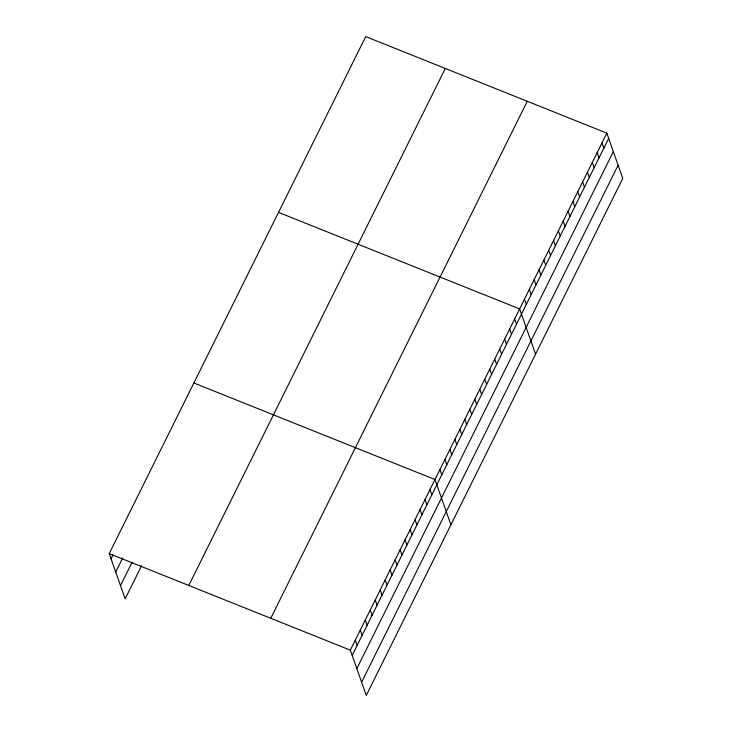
<?xml version="1.0" encoding="UTF-8"?>
<svg xmlns="http://www.w3.org/2000/svg" width="732" height="732" viewBox="0 0 732 732"><rect width="100%" height="100%" fill="white"/><g stroke="black" fill="none" stroke-linecap="round" stroke-linejoin="round"><path stroke-width="1.1" d="M141.587 565.735L125.154 598.858L109.224 553.602L365.735 36.6L606.846 133.142L622.776 178.398L366.265 695.4L350.335 650.153L606.846 133.142M111.063 558.836L113.057 554.829M115.711 572.049L122.683 557.994M120.505 585.655L131.961 562.569M188.792 585.463L445.294 68.46M270.767 618.293L527.278 101.281M352.174 655.387L608.685 138.375M356.832 668.591L613.343 151.579M361.617 682.197L618.128 165.185M278.517 212.381L519.629 308.922L535.568 354.178M193.87 382.992L434.982 479.533L450.921 524.789M109.224 553.602L350.335 650.153M601.997 142.905L603.845 148.139M597.156 152.677L598.996 157.911M592.307 162.44L594.155 167.674M587.467 172.203L589.306 177.437M582.617 181.975L584.465 187.209M577.777 191.738L579.616 196.972M572.927 201.501L574.776 206.735M568.087 211.274L569.926 216.498M563.237 221.037L565.086 226.27M558.397 230.8L560.236 236.033M553.548 240.563L555.387 245.796M548.707 250.335L550.546 255.569M543.858 260.098L545.697 265.332M539.008 269.861L540.857 275.095M534.168 279.633L536.007 284.858M529.318 289.396L531.167 294.63M524.478 299.159L526.317 304.393M514.651 318.96L516.499 324.194M509.673 328.997L511.512 334.231M504.696 339.035L506.535 344.269M499.718 349.072L501.557 354.306M494.731 359.11L496.58 364.335M489.754 369.138L491.602 374.372M484.776 379.176L486.615 384.41M479.799 389.214L481.638 394.447M474.821 399.251L476.66 404.485M469.834 409.289L471.683 414.522M464.857 419.326L466.705 424.551M459.879 429.355L461.718 434.588M454.901 439.392L456.741 444.626M449.924 449.43L451.763 454.663M444.946 459.467L446.785 464.701M439.959 469.505L441.808 474.739M430.004 489.571L431.843 494.805M425.027 499.608L426.866 504.842M420.049 509.646L421.888 514.88M415.062 519.683L416.911 524.917M410.085 529.721L411.933 534.955M405.107 539.749L406.946 544.983M400.13 549.787L401.969 555.021M395.152 559.824L396.991 565.058M390.165 569.862L392.013 575.096M385.188 579.9L387.036 585.133M380.21 589.937L382.049 595.171M375.232 599.966L377.072 605.199M370.255 610.003L372.094 615.237M365.277 620.041L367.116 625.274M360.29 630.078L362.139 635.312M355.313 640.116L357.161 645.35"/></g></svg>
